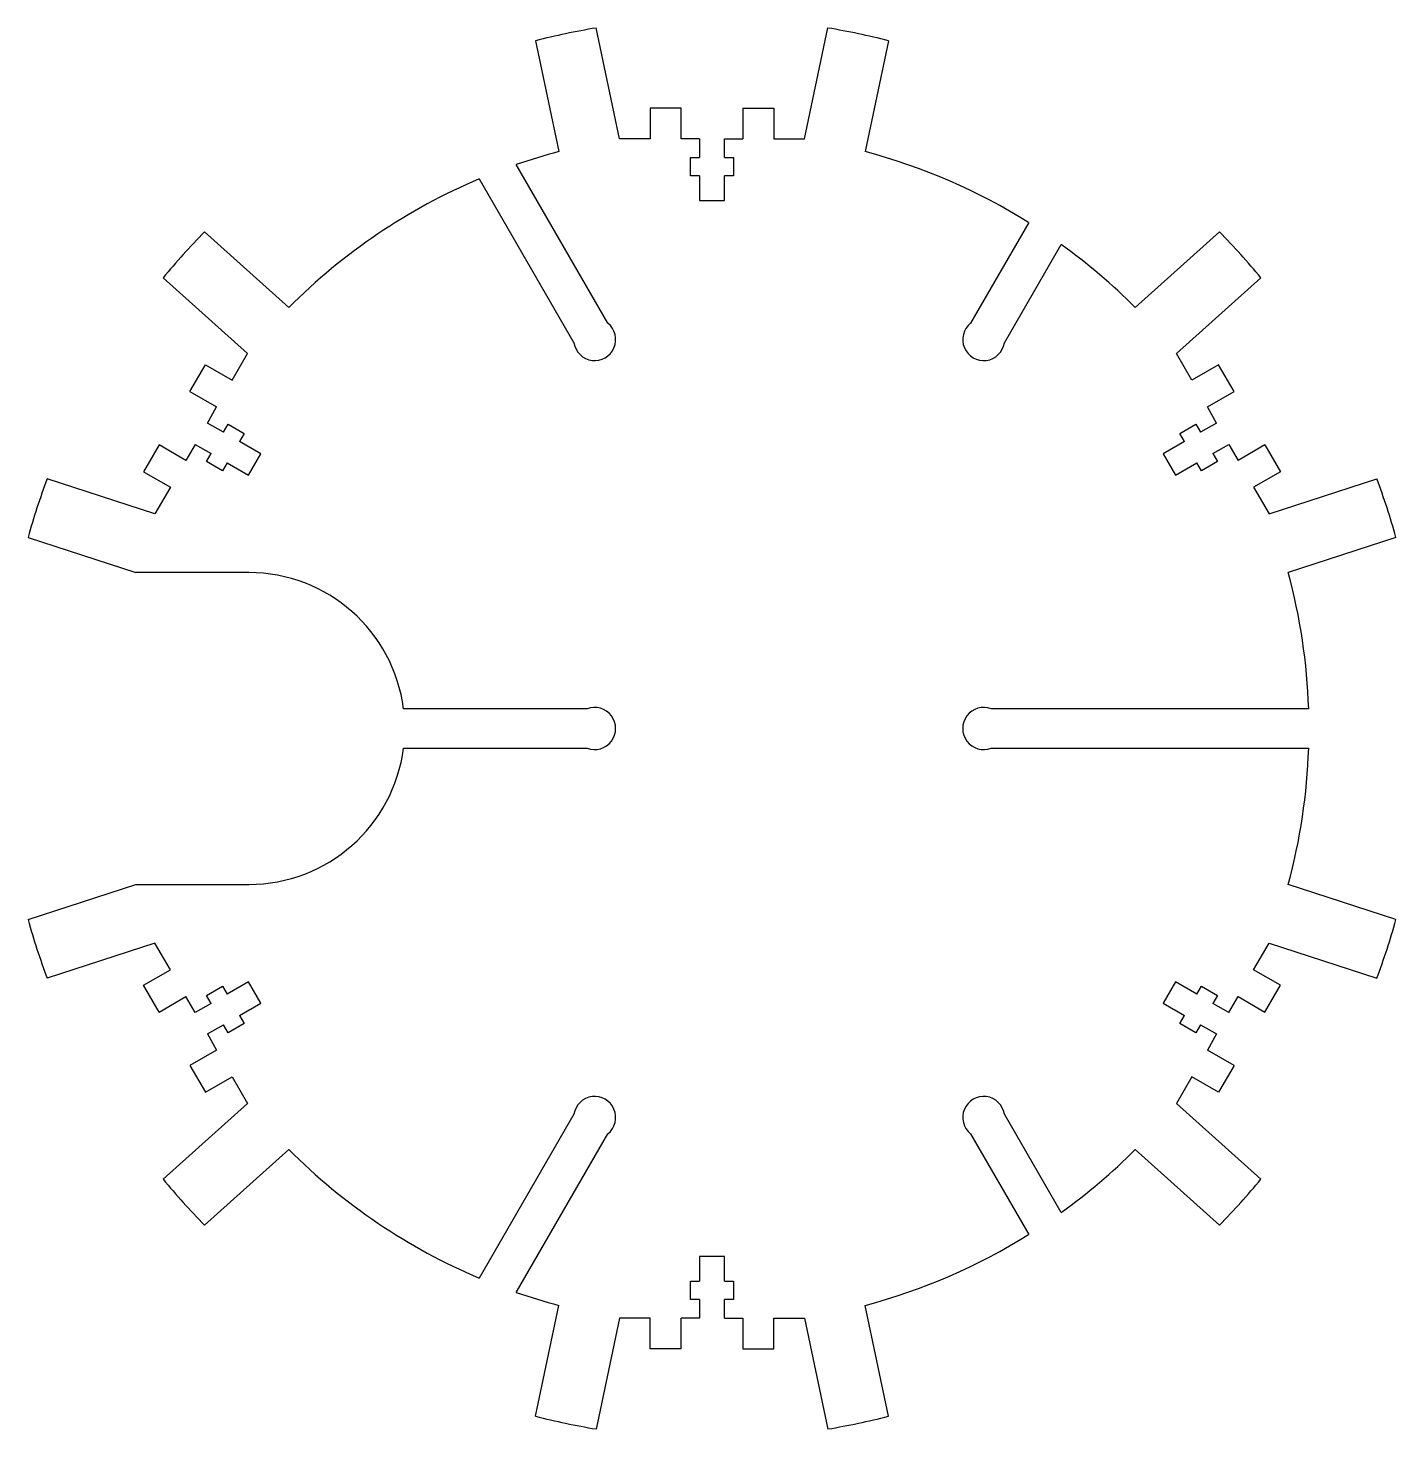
# Model space of a CAD drawing. Header units: millimetres. Extents: x -111 to 111, y -113 to 113.
import ezdxf

# ---------------------------------------------------------------- set-up
doc = ezdxf.new("R2010")
doc.units = ezdxf.units.MM

msp = doc.modelspace()

# ---------------------------------------------------------------- linework, layer by layer
at = {"color": 7, "linetype": 'Continuous', "lineweight": 25}
for p, q in [((-15, 95.5), (-18.78, 113.46)), ((15, 95.5), (18.78, 113.46)), ((-28.57, 111.4), (-24.79, 93.44)), ((28.57, 111.4), (24.79, 93.44)), ((-5, 100.5), (-10, 100.5)), ((-10, 100.5), (-10, 95.5)), ((-5, 95.5), (-5, 100.5)), ((5, 100.5), (10, 100.5)), ((5, 100.5), (5, 95.5)), ((10, 100.5), (10, 95.5)), ((-10, 95.5), (-15, 95.5)), ((-2, 95.5), (-5, 95.5)), ((-2, 95.5), (-2, 92.5)), ((2, 95.5), (5, 95.5)), ((2, 92.5), (2, 95.5)), ((10, 95.5), (15, 95.5)), ((-16.86, 65.64), (-31.69, 91.33)), ((-3.5, 89.5), (-3.5, 92.5)), ((-3.5, 92.5), (-2, 92.5)), ((2, 92.5), (3.5, 92.5)), ((3.5, 92.5), (3.5, 89.5)), ((-37.69, 89.02), (-22.36, 62.47)), ((-2, 89.5), (-3.5, 89.5)), ((-2, 89.5), (-2, 85.5)), ((3.5, 89.5), (2, 89.5)), ((2, 85.5), (2, 89.5)), ((-2, 85.5), (2, 85.5)), ((51.28, 81.95), (41.86, 65.64)), ((-82.19, 80.44), (-68.53, 68.18)), ((82.19, 80.44), (68.53, 68.18)), ((47.36, 62.47), (56.56, 78.4)), ((-75.21, 60.74), (-88.87, 72.99)), ((75.21, 60.74), (88.87, 72.99)), ((-77.71, 56.41), (-75.21, 60.74)), ((77.71, 56.41), (75.21, 60.74)), ((-84.54, 54.58), (-82.04, 58.91)), ((-82.04, 58.91), (-77.71, 56.41)), ((82.04, 58.91), (77.71, 56.41)), ((84.54, 54.58), (82.04, 58.91)), ((-84.54, 54.58), (-80.21, 52.08)), ((80.21, 52.08), (84.54, 54.58)), ((-81.71, 49.48), (-80.21, 52.08)), ((81.71, 49.48), (80.21, 52.08)), ((-79.11, 47.98), (-81.71, 49.48)), ((-79.11, 47.98), (-78.36, 49.28)), ((-78.36, 49.28), (-75.76, 47.78)), ((-75.76, 47.78), (-76.51, 46.48)), ((75.76, 47.78), (78.36, 49.28)), ((76.51, 46.48), (75.76, 47.78)), ((78.36, 49.28), (79.11, 47.98)), ((81.71, 49.48), (79.11, 47.98)), ((-89.54, 45.92), (-92.04, 41.59)), ((-85.21, 43.42), (-89.54, 45.92)), ((-83.71, 46.02), (-85.21, 43.42)), ((-83.71, 46.02), (-81.11, 44.52)), ((-73.05, 44.48), (-76.51, 46.48)), ((76.51, 46.48), (73.05, 44.48)), ((81.11, 44.52), (83.71, 46.02)), ((83.71, 46.02), (85.21, 43.42)), ((89.54, 45.92), (85.21, 43.42)), ((89.54, 45.92), (92.04, 41.59)), ((-81.86, 43.22), (-81.11, 44.52)), ((-79.26, 41.72), (-81.86, 43.22)), ((-75.05, 41.02), (-73.05, 44.48)), ((73.05, 44.48), (75.05, 41.02)), ((81.86, 43.22), (79.26, 41.72)), ((81.11, 44.52), (81.86, 43.22)), ((-92.04, 41.59), (-87.71, 39.09)), ((-78.51, 43.02), (-79.26, 41.72)), ((-78.51, 43.02), (-75.05, 41.02)), ((75.05, 41.02), (78.51, 43.02)), ((79.26, 41.72), (78.51, 43.02)), ((92.04, 41.59), (87.71, 39.09)), ((-90.21, 34.76), (-107.65, 40.46)), ((-87.71, 39.09), (-90.21, 34.76)), ((87.71, 39.09), (90.21, 34.76)), ((90.21, 34.76), (107.65, 40.46)), ((-110.75, 30.96), (-93.31, 25.25)), ((110.75, 30.96), (93.31, 25.25)), ((-75, 25.25), (-93.31, 25.25)), ((-20.22, 3.17), (-49.95, 3.17)), ((96.62, 3.17), (45.22, 3.17)), ((-49.95, -3.17), (-20.22, -3.17)), ((45.22, -3.17), (96.62, -3.17)), ((-110.75, -30.96), (-93.31, -25.25)), ((-93.31, -25.25), (-75, -25.25)), ((110.75, -30.96), (93.31, -25.25)), ((-90.21, -34.76), (-107.65, -40.46)), ((-87.71, -39.09), (-90.21, -34.76)), ((87.71, -39.09), (90.21, -34.76)), ((90.21, -34.76), (107.65, -40.46)), ((-92.04, -41.59), (-87.71, -39.09)), ((92.04, -41.59), (87.71, -39.09)), ((-89.54, -45.92), (-92.04, -41.59)), ((-81.86, -43.22), (-79.26, -41.72)), ((-79.26, -41.72), (-78.51, -43.02)), ((-75.05, -41.02), (-78.51, -43.02)), ((-73.05, -44.48), (-75.05, -41.02)), ((75.05, -41.02), (73.05, -44.48)), ((78.51, -43.02), (75.05, -41.02)), ((78.51, -43.02), (79.26, -41.72)), ((79.26, -41.72), (81.86, -43.22)), ((89.54, -45.92), (92.04, -41.59)), ((-89.54, -45.92), (-85.21, -43.42)), ((-83.71, -46.02), (-85.21, -43.42)), ((-81.11, -44.52), (-83.71, -46.02)), ((-81.11, -44.52), (-81.86, -43.22)), ((-76.51, -46.48), (-73.05, -44.48)), ((73.05, -44.48), (76.51, -46.48)), ((81.86, -43.22), (81.11, -44.52)), ((83.71, -46.02), (81.11, -44.52)), ((83.71, -46.02), (85.21, -43.42)), ((85.21, -43.42), (89.54, -45.92)), ((-76.51, -46.48), (-75.76, -47.78)), ((75.76, -47.78), (76.51, -46.48)), ((-81.71, -49.48), (-79.11, -47.98)), ((-81.71, -49.48), (-80.21, -52.08)), ((-78.36, -49.28), (-79.11, -47.98)), ((-75.76, -47.78), (-78.36, -49.28)), ((78.36, -49.28), (75.76, -47.78)), ((79.11, -47.98), (78.36, -49.28)), ((79.11, -47.98), (81.71, -49.48)), ((81.71, -49.48), (80.21, -52.08)), ((-80.21, -52.08), (-84.54, -54.58)), ((84.54, -54.58), (80.21, -52.08)), ((-84.54, -54.58), (-82.04, -58.91)), ((-82.04, -58.91), (-77.71, -56.41)), ((-77.71, -56.41), (-75.21, -60.74)), ((77.71, -56.41), (75.21, -60.74)), ((82.04, -58.91), (77.71, -56.41)), ((84.54, -54.58), (82.04, -58.91)), ((-75.21, -60.74), (-88.87, -72.99)), ((75.21, -60.74), (88.87, -72.99)), ((-22.36, -62.47), (-37.69, -89.02)), ((56.56, -78.4), (47.36, -62.47)), ((-31.69, -91.33), (-16.86, -65.64)), ((41.86, -65.64), (51.28, -81.95)), ((-82.19, -80.44), (-68.53, -68.18)), ((82.19, -80.44), (68.53, -68.18)), ((-2, -85.5), (-2, -89.5)), ((2, -85.5), (-2, -85.5)), ((2, -89.5), (2, -85.5)), ((-3.5, -92.5), (-3.5, -89.5)), ((-3.5, -89.5), (-2, -89.5)), ((2, -89.5), (3.5, -89.5)), ((3.5, -89.5), (3.5, -92.5)), ((-2, -92.5), (-3.5, -92.5)), ((-2, -92.5), (-2, -95.5)), ((3.5, -92.5), (2, -92.5)), ((2, -95.5), (2, -92.5)), ((-28.57, -111.4), (-24.79, -93.44)), ((28.57, -111.4), (24.79, -93.44)), ((-15, -95.5), (-18.78, -113.46)), ((-10, -95.5), (-15, -95.5)), ((-10, -100.5), (-10, -95.5)), ((-5, -100.5), (-5, -95.5)), ((-2, -95.5), (-5, -95.5)), ((2, -95.5), (5, -95.5)), ((5, -95.5), (5, -100.5)), ((10, -100.5), (10, -95.5)), ((10, -95.5), (15, -95.5)), ((15, -95.5), (18.78, -113.46)), ((-5, -100.5), (-10, -100.5)), ((5, -100.5), (10, -100.5))]:
    msp.add_line(p, q, dxfattribs=at)
for centre, radius, start, end in [((0, 0), 115, 99.3993, 104.3831), ((0, 0), 115, 75.6169, 80.6007), ((0, 0), 96.67, 104.8559, 109.1359), ((0, 0), 96.67, 57.9666, 75.1441), ((0, 0), 96.67, 112.9467, 135.1441), ((0, 0), 115, 135.6169, 140.6007), ((0, 0), 115, 39.3993, 44.3831), ((0, 0), 96.67, 44.8559, 54.1935), ((-19, 63), 3.4, 189.0389, 50.9611), ((44, 63), 3.4, 129.0389, 350.9611), ((0, 0), 115, 159.3993, 164.3831), ((0, 0), 115, 15.6169, 20.6007), ((-75, 0), 25.25, 7.2222, 90), ((0, 0), 96.67, 1.8821, 15.1441), ((-19, 0), 3.4, 249.0389, 110.9611), ((44, 0), 3.4, 69.0389, 290.9611), ((-75, 0), 25.25, 270, 352.7778), ((0, 0), 96.67, 344.8559, 358.1179), ((0, 0), 115, 195.6169, 200.6007), ((0, 0), 115, 339.3993, 344.3831), ((-19, -63), 3.4, 309.0389, 170.9611), ((44, -63), 3.4, 9.0389, 230.9611), ((0, 0), 96.67, 224.8559, 247.0533), ((0, 0), 96.67, 305.8065, 315.1441), ((0, 0), 115, 219.3993, 224.3831), ((0, 0), 115, 315.6169, 320.6007), ((0, 0), 96.67, 284.8559, 302.0334), ((0, 0), 96.67, 250.8641, 255.1441), ((0, 0), 115, 255.6169, 260.6007), ((0, 0), 115, 279.3993, 284.3831)]:
    msp.add_arc(centre, radius, start, end, dxfattribs=at)

doc.saveas('drawing.dxf')
